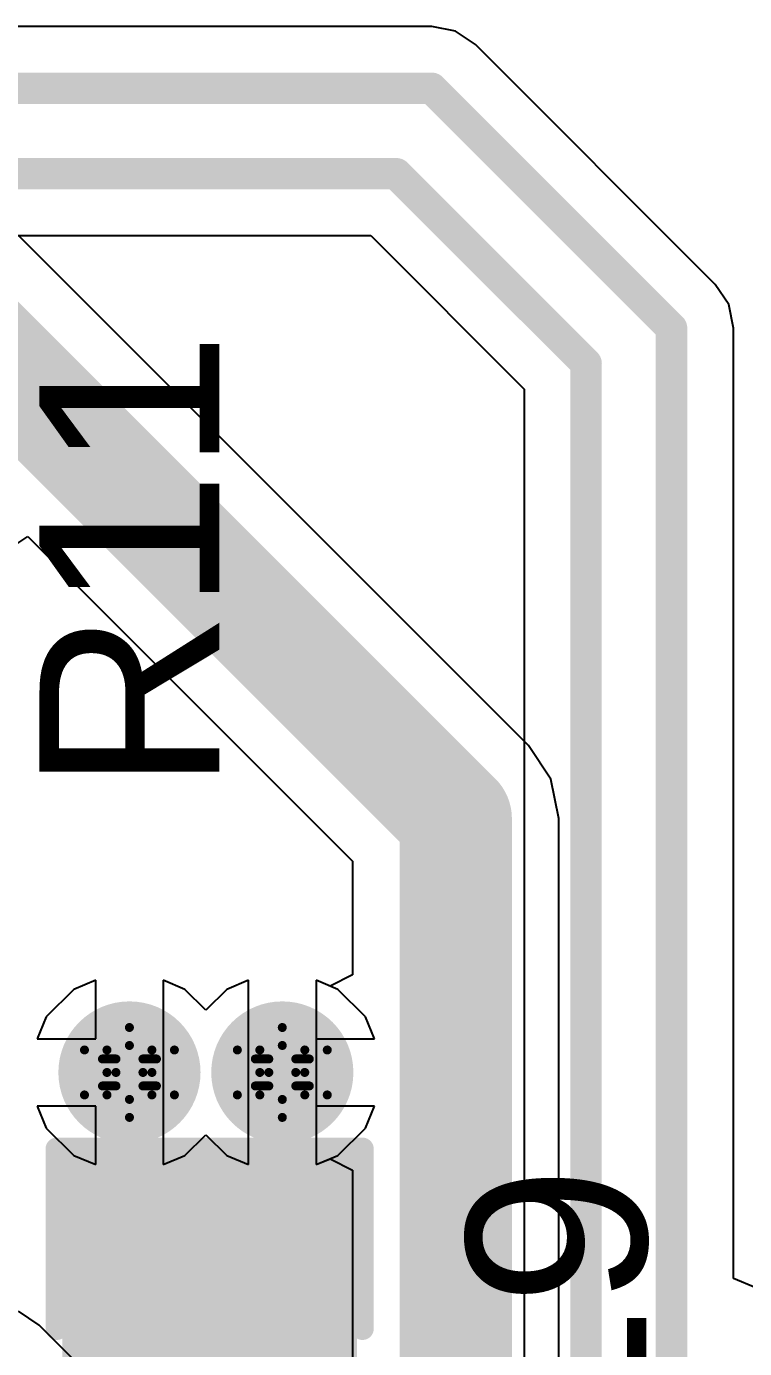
# Model space of a CAD drawing. Header units: inches. Extents: x -18 to 237, y -41 to 211.
# Drawn here: x 40.53 to 44.58, y 76.27 to 83.74 of the extents above; entities that cross this region are included whole.
import ezdxf

# ---------------------------------------------------------------- set-up
doc = ezdxf.new("R2010")
doc.units = ezdxf.units.IN
for name, color, linetype in [('Bottom Layer', 5, 'Continuous'), ('Bottom Solder', 6, 'Continuous'), ('Drill Drawing', 1, 'Continuous'), ('Top Layer', 1, 'Continuous'), ('Top Overlay', 2, 'Continuous'), ('Top Paste', 8, 'Continuous'), ('Top Solder', 216, 'Continuous'), ('Via Holes', 16, 'Continuous')]:
    doc.layers.add(name, color=color, linetype=linetype)
doc.styles.add('Arial', font='', dxfattribs={"height": 0.2})
doc.styles.get('Arial').set_extended_font_data('Arial')

# ---------------------------------------------------------------- blocks, each defined once
blk = doc.blocks.new('C___0805_16')
at = {"layer": 'Top Layer'}
for points in [[(-1.524, 0.762), (-0.508, 0.762), (-0.508, -0.762), (-1.524, -0.762)], [(0.508, 0.762), (1.524, 0.762), (1.524, -0.762), (0.508, -0.762)]]:
    blk.add_hatch(color=1, dxfattribs=at).paths.add_polyline_path(points)
at = {"layer": 'Top Paste'}
for points in [[(-1.524, 0.762), (-0.508, 0.762), (-0.508, -0.762), (-1.524, -0.762)], [(0.508, 0.762), (1.524, 0.762), (1.524, -0.762), (0.508, -0.762)]]:
    blk.add_hatch(color=8, dxfattribs=at).paths.add_polyline_path(points)
at = {"layer": 'Top Solder'}
for points in [[(-1.594, 0.832), (-0.438, 0.832), (-0.438, -0.832), (-1.594, -0.832)], [(0.438, 0.832), (1.594, 0.832), (1.594, -0.832), (0.438, -0.832)]]:
    blk.add_hatch(color=216, dxfattribs=at).paths.add_polyline_path(points)
at = {"layer": 'Top Overlay', "const_width": 0.127}
for points in [[(-1.6256, -0.8636), (-1.6256, 0.8636)], [(-0.6096, 0.8636), (-1.6256, 0.8636)], [(1.6256, 0.8636), (0.6096, 0.8636)], [(1.6256, -0.8636), (1.6256, 0.8636)], [(-0.6096, -0.8636), (-1.6256, -0.8636)], [(1.6256, -0.8636), (0.6096, -0.8636)]]:
    blk.add_lwpolyline(points, dxfattribs=at)
at = {"layer": 'Top Overlay', "const_width": 0.0635}
for points in [[(-1.6574, 0.8636, 1), (-1.5938, 0.8636, 1)], [(-1.6574, 0.8636, 1), (-1.5938, 0.8636, 1)], [(-0.6413, 0.8636, 1), (-0.5778, 0.8636, 1)], [(0.5778, 0.8636, 1), (0.6413, 0.8636, 1)], [(1.5938, 0.8636, 1), (1.6574, 0.8636, 1)], [(1.5938, 0.8636, 1), (1.6574, 0.8636, 1)], [(-1.6574, -0.8636, 1), (-1.5938, -0.8636, 1)], [(-1.6574, -0.8636, 1), (-1.5938, -0.8636, 1)], [(-0.6413, -0.8636, 1), (-0.5778, -0.8636, 1)], [(0.5778, -0.8636, 1), (0.6413, -0.8636, 1)], [(1.5938, -0.8636, 1), (1.6574, -0.8636, 1)], [(1.5938, -0.8636, 1), (1.6574, -0.8636, 1)]]:
    blk.add_lwpolyline(points, format="xyb", close=True, dxfattribs=at)

msp = doc.modelspace()

# ---------------------------------------------------------------- hatches: boundary and pattern name
at = {"layer": 'Bottom Layer'}
h = msp.add_hatch(color=5, dxfattribs=at)
edge = h.paths.add_edge_path()
edge.add_arc((41.1082, 77.8291), 0.3, 0, 360)
h = msp.add_hatch(color=5, dxfattribs=at)
edge = h.paths.add_edge_path()
edge.add_arc((41.9718, 77.8291), 0.3, 0, 360)
at = {"layer": 'Bottom Solder'}
h = msp.add_hatch(color=6, dxfattribs=at)
edge = h.paths.add_edge_path()
edge.add_arc((41.1082, 77.8291), 0.4016, 0, 360)
h = msp.add_hatch(color=6, dxfattribs=at)
edge = h.paths.add_edge_path()
edge.add_arc((41.9718, 77.8291), 0.4016, 0, 360)
at = {"layer": 'Top Layer'}
h = msp.add_hatch(color=1, dxfattribs=at)
edge = h.paths.add_edge_path()
edge.add_arc((41.1082, 77.8291), 0.3, 0, 360)
h = msp.add_hatch(color=1, dxfattribs=at)
edge = h.paths.add_edge_path()
edge.add_arc((41.9718, 77.8291), 0.3, 0, 360)
at = {"layer": 'Top Solder'}
h = msp.add_hatch(color=216, dxfattribs=at)
edge = h.paths.add_edge_path()
edge.add_arc((41.1082, 77.8291), 0.4016, 0, 360)
h = msp.add_hatch(color=216, dxfattribs=at)
edge = h.paths.add_edge_path()
edge.add_arc((41.9718, 77.8291), 0.4016, 0, 360)
at = {"layer": 'Via Holes'}
h = msp.add_hatch(color=7, dxfattribs=at)
edge = h.paths.add_edge_path()
edge.add_arc((41.1082, 77.8291), 0.15, 0, 360)
h = msp.add_hatch(color=7, dxfattribs=at)
edge = h.paths.add_edge_path()
edge.add_arc((41.9718, 77.8291), 0.15, 0, 360)

# ---------------------------------------------------------------- linework, layer by layer
at = {"layer": 'Bottom Layer'}
for p, q in [((43.3634, 79.6757), (40.4869, 82.5523)), ((40.4263, 80.7852), (40.5339, 80.8571)), ((40.5339, 80.8571), (42.3687, 79.0223)), ((43.4897, 79.4867), (43.3634, 79.6757)), ((43.5341, 79.2637), (43.4897, 79.4867)), ((43.5341, 75.8546), (43.5341, 79.2637)), ((42.3687, 79.0223), (42.3687, 78.3816)), ((42.3687, 78.3816), (42.2417, 78.3169)), ((40.7944, 78.2987), (40.6385, 78.1429)), ((40.9177, 78.3498), (40.7944, 78.2987)), ((40.9177, 78.0196), (40.9177, 78.3498)), ((41.422, 78.2987), (41.2987, 78.3498)), ((41.2987, 78.3498), (41.2987, 77.8291)), ((41.54, 78.1808), (41.422, 78.2987)), ((41.658, 78.2987), (41.54, 78.1808)), ((41.7813, 78.3498), (41.658, 78.2987)), ((41.7813, 77.8291), (41.7813, 78.3498)), ((42.2417, 78.3169), (42.1623, 78.3498)), ((42.1623, 78.3498), (42.1623, 77.8291)), ((40.6385, 78.1429), (40.5875, 78.0196)), ((40.5875, 78.0196), (40.9177, 78.0196)), ((41.2987, 77.8291), (41.2987, 77.3083)), ((41.7813, 77.3083), (41.7813, 77.8291)), ((42.1623, 77.8291), (42.1623, 77.3083)), ((40.9177, 77.6386), (40.5875, 77.6386)), ((40.5875, 77.6386), (40.6385, 77.5153)), ((40.9177, 77.3083), (40.9177, 77.6386)), ((40.6385, 77.5153), (40.7944, 77.3594)), ((41.422, 77.3594), (41.54, 77.4774)), ((41.54, 77.4774), (41.658, 77.3594)), ((40.7944, 77.3594), (40.9177, 77.3083)), ((41.2987, 77.3083), (41.422, 77.3594)), ((41.658, 77.3594), (41.7813, 77.3083)), ((42.1623, 77.3083), (42.2417, 77.3412)), ((42.2417, 77.3412), (42.3687, 77.2766)), ((42.3687, 77.2766), (42.3687, 76.081))]:
    msp.add_line(p, q, dxfattribs=at)
at = {"layer": 'Bottom Layer', "const_width": 0.635}
for points in [[(39.9042, 82.3109), (42.9514, 79.2637)], [(42.9514, 75.3648), (42.9514, 79.2637)]]:
    msp.add_lwpolyline(points, dxfattribs=at)
at = {"layer": 'Bottom Layer', "const_width": 0.3175}
msp.add_lwpolyline([(42.7927, 79.2637, 1), (43.1102, 79.2637, 1)], format="xyb", close=True, dxfattribs=at)
msp.add_lwpolyline([(42.7927, 79.2637, 1), (43.1102, 79.2637, 1)], format="xyb", close=True, dxfattribs=at)
at = {"layer": 'Drill Drawing', "const_width": 0.0508}
for points in [[(40.9812, 77.9561), (41.1082, 78.0831)], [(41.1082, 78.0831), (41.2352, 77.9561)], [(41.8448, 77.9561), (41.9718, 78.0831)], [(41.9718, 78.0831), (42.0988, 77.9561)], [(41.032, 77.9053), (41.1082, 77.9815)], [(41.1082, 77.9815), (41.1844, 77.9053)], [(41.8956, 77.9053), (41.9718, 77.9815)], [(41.9718, 77.9815), (42.048, 77.9053)], [(40.8542, 77.9561), (40.9812, 77.8291)], [(40.8542, 77.9561), (40.9812, 77.9561)], [(40.9558, 77.9053), (41.032, 77.8291)], [(40.9558, 77.9053), (41.032, 77.9053)], [(41.1844, 77.9053), (41.2606, 77.9053)], [(41.1844, 77.8291), (41.2606, 77.9053)], [(41.2352, 77.9561), (41.3622, 77.9561)], [(41.2352, 77.8291), (41.3622, 77.9561)], [(41.7178, 77.9561), (41.8448, 77.8291)], [(41.7178, 77.9561), (41.8448, 77.9561)], [(41.8194, 77.9053), (41.8956, 77.8291)], [(41.8194, 77.9053), (41.8956, 77.9053)], [(42.048, 77.9053), (42.1242, 77.9053)], [(42.048, 77.8291), (42.1242, 77.9053)], [(42.0988, 77.9561), (42.2258, 77.9561)], [(42.0988, 77.8291), (42.2258, 77.9561)], [(40.8542, 77.7021), (40.9812, 77.8291)], [(40.9558, 77.7529), (41.032, 77.8291)], [(41.1844, 77.8291), (41.2606, 77.7529)], [(41.2352, 77.8291), (41.3622, 77.7021)], [(41.7178, 77.7021), (41.8448, 77.8291)], [(41.8194, 77.7529), (41.8956, 77.8291)], [(42.048, 77.8291), (42.1242, 77.7529)], [(42.0988, 77.8291), (42.2258, 77.7021)], [(40.9558, 77.7529), (41.032, 77.7529)], [(41.032, 77.7529), (41.1082, 77.6767)], [(41.1082, 77.6767), (41.1844, 77.7529)], [(41.1844, 77.7529), (41.2606, 77.7529)], [(41.8194, 77.7529), (41.8956, 77.7529)], [(41.8956, 77.7529), (41.9718, 77.6767)], [(41.9718, 77.6767), (42.048, 77.7529)], [(42.048, 77.7529), (42.1242, 77.7529)], [(40.8542, 77.7021), (40.9812, 77.7021)], [(40.9812, 77.7021), (41.1082, 77.5751)], [(41.1082, 77.5751), (41.2352, 77.7021)], [(41.2352, 77.7021), (41.3622, 77.7021)], [(41.7178, 77.7021), (41.8448, 77.7021)], [(41.8448, 77.7021), (41.9718, 77.5751)], [(41.9718, 77.5751), (42.0988, 77.7021)], [(42.0988, 77.7021), (42.2258, 77.7021)]]:
    msp.add_lwpolyline(points, dxfattribs=at)
at = {"layer": 'Drill Drawing', "const_width": 0.0254}
for points in [[(41.0955, 78.0831, 1), (41.1209, 78.0831, 1)], [(41.0955, 78.0831, 1), (41.1209, 78.0831, 1)], [(41.9591, 78.0831, 1), (41.9845, 78.0831, 1)], [(41.9591, 78.0831, 1), (41.9845, 78.0831, 1)], [(41.0955, 77.9815, 1), (41.1209, 77.9815, 1)], [(41.0955, 77.9815, 1), (41.1209, 77.9815, 1)], [(41.9591, 77.9815, 1), (41.9845, 77.9815, 1)], [(41.9591, 77.9815, 1), (41.9845, 77.9815, 1)], [(40.8415, 77.9561, 1), (40.8669, 77.9561, 1)], [(40.8415, 77.9561, 1), (40.8669, 77.9561, 1)], [(40.9431, 77.9053, 1), (40.9685, 77.9053, 1)], [(40.9431, 77.9053, 1), (40.9685, 77.9053, 1)], [(40.9685, 77.9561, 1), (40.9939, 77.9561, 1)], [(40.9685, 77.9561, 1), (40.9939, 77.9561, 1)], [(41.0193, 77.9053, 1), (41.0447, 77.9053, 1)], [(41.0193, 77.9053, 1), (41.0447, 77.9053, 1)], [(41.1717, 77.9053, 1), (41.1971, 77.9053, 1)], [(41.1717, 77.9053, 1), (41.1971, 77.9053, 1)], [(41.2225, 77.9561, 1), (41.2479, 77.9561, 1)], [(41.2225, 77.9561, 1), (41.2479, 77.9561, 1)], [(41.2479, 77.9053, 1), (41.2733, 77.9053, 1)], [(41.2479, 77.9053, 1), (41.2733, 77.9053, 1)], [(41.3495, 77.9561, 1), (41.3749, 77.9561, 1)], [(41.3495, 77.9561, 1), (41.3749, 77.9561, 1)], [(41.7051, 77.9561, 1), (41.7305, 77.9561, 1)], [(41.7051, 77.9561, 1), (41.7305, 77.9561, 1)], [(41.8067, 77.9053, 1), (41.8321, 77.9053, 1)], [(41.8067, 77.9053, 1), (41.8321, 77.9053, 1)], [(41.8321, 77.9561, 1), (41.8575, 77.9561, 1)], [(41.8321, 77.9561, 1), (41.8575, 77.9561, 1)], [(41.8829, 77.9053, 1), (41.9083, 77.9053, 1)], [(41.8829, 77.9053, 1), (41.9083, 77.9053, 1)], [(42.0353, 77.9053, 1), (42.0607, 77.9053, 1)], [(42.0353, 77.9053, 1), (42.0607, 77.9053, 1)], [(42.0861, 77.9561, 1), (42.1115, 77.9561, 1)], [(42.0861, 77.9561, 1), (42.1115, 77.9561, 1)], [(42.1115, 77.9053, 1), (42.1369, 77.9053, 1)], [(42.1115, 77.9053, 1), (42.1369, 77.9053, 1)], [(42.2131, 77.9561, 1), (42.2385, 77.9561, 1)], [(42.2131, 77.9561, 1), (42.2385, 77.9561, 1)], [(40.9685, 77.8291, 1), (40.9939, 77.8291, 1)], [(40.9685, 77.8291, 1), (40.9939, 77.8291, 1)], [(41.0193, 77.8291, 1), (41.0447, 77.8291, 1)], [(41.0193, 77.8291, 1), (41.0447, 77.8291, 1)], [(41.1717, 77.8291, 1), (41.1971, 77.8291, 1)], [(41.1717, 77.8291, 1), (41.1971, 77.8291, 1)], [(41.2225, 77.8291, 1), (41.2479, 77.8291, 1)], [(41.2225, 77.8291, 1), (41.2479, 77.8291, 1)], [(41.8321, 77.8291, 1), (41.8575, 77.8291, 1)], [(41.8321, 77.8291, 1), (41.8575, 77.8291, 1)], [(41.8829, 77.8291, 1), (41.9083, 77.8291, 1)], [(41.8829, 77.8291, 1), (41.9083, 77.8291, 1)], [(42.0353, 77.8291, 1), (42.0607, 77.8291, 1)], [(42.0353, 77.8291, 1), (42.0607, 77.8291, 1)], [(42.0861, 77.8291, 1), (42.1115, 77.8291, 1)], [(42.0861, 77.8291, 1), (42.1115, 77.8291, 1)], [(40.9431, 77.7529, 1), (40.9685, 77.7529, 1)], [(40.9431, 77.7529, 1), (40.9685, 77.7529, 1)], [(41.0193, 77.7529, 1), (41.0447, 77.7529, 1)], [(41.0193, 77.7529, 1), (41.0447, 77.7529, 1)], [(41.1717, 77.7529, 1), (41.1971, 77.7529, 1)], [(41.1717, 77.7529, 1), (41.1971, 77.7529, 1)], [(41.2479, 77.7529, 1), (41.2733, 77.7529, 1)], [(41.2479, 77.7529, 1), (41.2733, 77.7529, 1)], [(41.8067, 77.7529, 1), (41.8321, 77.7529, 1)], [(41.8067, 77.7529, 1), (41.8321, 77.7529, 1)], [(41.8829, 77.7529, 1), (41.9083, 77.7529, 1)], [(41.8829, 77.7529, 1), (41.9083, 77.7529, 1)], [(42.0353, 77.7529, 1), (42.0607, 77.7529, 1)], [(42.0353, 77.7529, 1), (42.0607, 77.7529, 1)], [(42.1115, 77.7529, 1), (42.1369, 77.7529, 1)], [(42.1115, 77.7529, 1), (42.1369, 77.7529, 1)], [(40.8415, 77.7021, 1), (40.8669, 77.7021, 1)], [(40.8415, 77.7021, 1), (40.8669, 77.7021, 1)], [(40.9685, 77.7021, 1), (40.9939, 77.7021, 1)], [(40.9685, 77.7021, 1), (40.9939, 77.7021, 1)], [(41.0955, 77.6767, 1), (41.1209, 77.6767, 1)], [(41.0955, 77.6767, 1), (41.1209, 77.6767, 1)], [(41.2225, 77.7021, 1), (41.2479, 77.7021, 1)], [(41.2225, 77.7021, 1), (41.2479, 77.7021, 1)], [(41.3495, 77.7021, 1), (41.3749, 77.7021, 1)], [(41.3495, 77.7021, 1), (41.3749, 77.7021, 1)], [(41.7051, 77.7021, 1), (41.7305, 77.7021, 1)], [(41.7051, 77.7021, 1), (41.7305, 77.7021, 1)], [(41.8321, 77.7021, 1), (41.8575, 77.7021, 1)], [(41.8321, 77.7021, 1), (41.8575, 77.7021, 1)], [(41.9591, 77.6767, 1), (41.9845, 77.6767, 1)], [(41.9591, 77.6767, 1), (41.9845, 77.6767, 1)], [(42.0861, 77.7021, 1), (42.1115, 77.7021, 1)], [(42.0861, 77.7021, 1), (42.1115, 77.7021, 1)], [(42.2131, 77.7021, 1), (42.2385, 77.7021, 1)], [(42.2131, 77.7021, 1), (42.2385, 77.7021, 1)], [(41.0955, 77.5751, 1), (41.1209, 77.5751, 1)], [(41.0955, 77.5751, 1), (41.1209, 77.5751, 1)], [(41.9591, 77.5751, 1), (41.9845, 77.5751, 1)], [(41.9591, 77.5751, 1), (41.9845, 77.5751, 1)]]:
    msp.add_lwpolyline(points, format="xyb", close=True, dxfattribs=at)
at = {"layer": 'Top Layer'}
for p, q in [((42.8158, 83.7388), (34.3564, 83.7388)), ((42.9496, 83.7122), (42.8158, 83.7388)), ((43.063, 83.6364), (42.9496, 83.7122)), ((44.4178, 82.2816), (43.063, 83.6364)), ((34.7011, 82.5569), (42.4711, 82.5569)), ((42.4711, 82.5569), (43.3384, 81.6896)), ((44.4936, 82.1681), (44.4178, 82.2816)), ((44.4178, 82.2816), (44.4178, 82.2816)), ((44.5202, 82.0343), (44.4936, 82.1681)), ((44.5202, 76.6644), (44.5202, 82.0343)), ((43.3384, 81.6896), (43.3384, 75.7559)), ((40.7944, 78.2987), (40.6385, 78.1429)), ((40.9177, 78.3498), (40.7944, 78.2987)), ((40.9177, 78.0196), (40.9177, 78.3498)), ((41.422, 78.2987), (41.2987, 78.3498)), ((41.2987, 78.3498), (41.2987, 77.8291)), ((41.54, 78.1808), (41.422, 78.2987)), ((41.658, 78.2987), (41.54, 78.1808)), ((41.7813, 78.3498), (41.658, 78.2987)), ((41.7813, 77.8291), (41.7813, 78.3498)), ((42.2856, 78.2987), (42.1623, 78.3498)), ((42.1623, 78.3498), (42.1623, 78.0196)), ((42.4415, 78.1429), (42.2856, 78.2987)), ((40.6385, 78.1429), (40.5875, 78.0196)), ((42.4925, 78.0196), (42.4415, 78.1429)), ((40.5875, 78.0196), (40.9177, 78.0196)), ((42.1623, 78.0196), (42.4925, 78.0196)), ((41.2987, 77.8291), (41.2987, 77.3083)), ((41.7813, 77.3083), (41.7813, 77.8291)), ((40.9177, 77.6386), (40.5875, 77.6386)), ((40.5875, 77.6386), (40.6385, 77.5153)), ((40.9177, 77.3083), (40.9177, 77.6386)), ((42.4925, 77.6386), (42.1623, 77.6386)), ((42.1623, 77.6386), (42.1623, 77.3083)), ((42.4415, 77.5153), (42.4925, 77.6386)), ((40.6385, 77.5153), (40.7944, 77.3594)), ((41.422, 77.3594), (41.54, 77.4774)), ((41.54, 77.4774), (41.658, 77.3594)), ((42.2856, 77.3594), (42.4415, 77.5153)), ((40.7944, 77.3594), (40.9177, 77.3083)), ((41.2987, 77.3083), (41.422, 77.3594)), ((41.658, 77.3594), (41.7813, 77.3083)), ((42.1623, 77.3083), (42.2856, 77.3594)), ((44.6472, 76.6118), (44.5202, 76.6644)), ((40.5983, 76.4014), (40.4806, 76.48)), ((40.8016, 76.1981), (40.5983, 76.4014))]:
    msp.add_line(p, q, dxfattribs=at)
at = {"layer": 'Top Layer', "const_width": 0.1778}
for points in [[(34.3564, 83.3892), (42.8158, 83.3892)], [(42.8158, 83.3892), (44.1706, 82.0343)], [(34.5563, 82.9066), (42.6159, 82.9066)], [(42.6159, 82.9066), (43.688, 81.8345)], [(44.1706, 63.6046), (44.1706, 82.0343)], [(43.688, 63.8045), (43.688, 81.8345)]]:
    msp.add_lwpolyline(points, dxfattribs=at)
at = {"layer": 'Top Layer', "const_width": 0.0889}
for points in [[(42.7713, 83.3892, 1), (42.8602, 83.3892, 1)], [(42.7713, 83.3892, 1), (42.8602, 83.3892, 1)], [(42.5714, 82.9066, 1), (42.6603, 82.9066, 1)], [(42.5714, 82.9066, 1), (42.6603, 82.9066, 1)], [(44.1262, 82.0343, 1), (44.2151, 82.0343, 1)], [(44.1262, 82.0343, 1), (44.2151, 82.0343, 1)], [(43.6436, 81.8345, 1), (43.7325, 81.8345, 1)], [(43.6436, 81.8345, 1), (43.7325, 81.8345, 1)]]:
    msp.add_lwpolyline(points, format="xyb", close=True, dxfattribs=at)

# ---------------------------------------------------------------- block references
at = {"rotation": 270}
msp.add_blockref('C___0805_16', (41.5612, 75.7717), dxfattribs=at)

# ---------------------------------------------------------------- texts
at = {"layer": 'Top Overlay', "style": 'Arial'}
for s, p in [('R11', (41.616, 79.4112)), ('C19', (44.029, 74.6973))]:
    msp.add_text(s, height=1.016, rotation=90, dxfattribs=at).set_placement(p)

doc.saveas('drawing.dxf')
